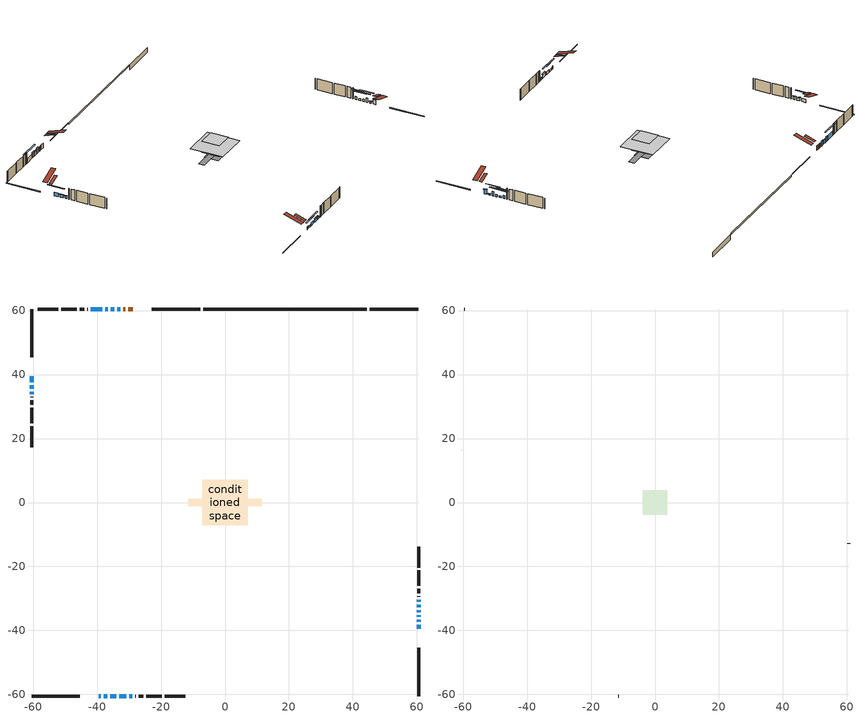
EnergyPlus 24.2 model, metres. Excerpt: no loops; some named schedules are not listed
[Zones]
conditioned space
 floor adiabatic (Floor3 construction): -3.77,-3.77 -3.77,3.77 3.77,3.77 3.77,-3.77 z0.61
 floor adiabatic (AdiabaticFloorConstruction): -7.15,-7.15 -7.15,7.15 7.15,7.15 7.15,-7.15 z3.05
 floor foundation (Slab1 construction): -3.06,-3.06 -3.06,3.06 3.06,3.06 3.06,-3.06 z-1.9
 floor foundation (Slab2 construction): -11.57,-1.23 -11.57,1.23 11.57,1.23 11.57,-1.23 z0
 wall outside (RimJoist1 construction): -7.78,60.5 -22.83,60.5 / -60.5,-60.5 -45.44,-60.5 / -60.5,60.5 -60.5,45.44 / 60.5,-60.5 60.5,-45.44 z0.61:0.91
 wall outside (AdiabaticWallConstruction 1): -28.79,60.5 -30.19,60.5 / -31.11,60.5 -31.82,60.5 z0.61:2.64
 wall outside (AdiabaticWallConstruction): -39.49,-60.5 -38.87,-60.5 / -35.9,-60.5 -34.07,-60.5 / -60.5,36.73 -60.5,35.51 z0.61:1.83; -37.94,-60.5 -36.82,-60.5 z0.61:1.47; -60.5,39.49 -60.5,37.66 / -33.14,-60.5 -30.85,-60.5 z0.61:2.13; 60.5,-39.49 60.5,-38.26 / -32.75,60.5 -33.64,60.5 / -36.72,60.5 -37.48,60.5 / -38.41,60.5 -41.97,60.5 z0.61:2.59; 60.5,-37.34 60.5,-36.72 z0.61:1.09; -34.57,60.5 -35.79,60.5 z0.61:2.26; -29.92,-60.5 -29.01,-60.5 z0.61:1.22; -60.5,34.58 -60.5,33.92 z0.61:1.85; 60.5,-35.8 60.5,-35.19 z0.61:2.54; 60.5,-34.26 60.5,-33.65 z0.61:1.58; 60.5,-32.72 60.5,-31.96 z0.61:1.37; 60.5,-31.03 60.5,-30.42 z0.61:2.01
 wall outside (Wall1 construction): -42.9,60.5 -43.05,60.5 / -28.08,-60.5 -27.92,-60.5 / -60.5,32.99 -60.5,32.83 / 60.5,-29.49 60.5,-29.33 z0.61:5.49
 wall outside (Wall2 construction): -43.98,60.5 -45.4,60.5 / -26.99,-60.5 -25.58,-60.5 / -60.5,31.9 -60.5,30.49 / 60.5,-28.41 60.5,-26.99 z0.61:5.49
 wall outside (Wall3 construction): -46.33,60.5 -51.14,60.5 / -24.65,-60.5 -19.84,-60.5 / -60.5,29.56 -60.5,24.75 / 60.5,-26.06 60.5,-21.25 z0.61:5.49
 wall outside (Wall4 construction): -52.06,60.5 -58.6,60.5 / -18.91,-60.5 -12.37,-60.5 / -60.5,23.82 -60.5,17.28 / 60.5,-20.32 60.5,-13.79 z0.61:5.49
 wall foundation (FoundationWall1 construction): 60.5,60.5 45.26,60.5 z-1.9:0.23
 wall foundation (FoundationWall2 construction): 44.33,60.5 -6.85,60.5 z0:0.61
 window (WindowConstruction 17): -39.48,-60.5 -38.87,-60.5 z0.61:1.83
 window (WindowConstruction 5): -37.94,-60.5 -36.82,-60.5 z0.61:1.47
 window (WindowConstruction 6): -35.9,-60.5 -34.07,-60.5 z0.61:1.83
 window (WindowConstruction 7): -60.5,39.48 -60.5,37.66 z0.61:2.13
 window (WindowConstruction 8): 60.5,-39.48 60.5,-38.27 z0.61:2.59
 window (WindowConstruction 9): 60.5,-37.34 60.5,-36.73 z0.61:1.09
 window (WindowConstruction 10): -32.75,60.5 -33.64,60.5 z0.61:2.59
 window (WindowConstruction 11): -34.57,60.5 -35.79,60.5 z0.61:2.26
 window (WindowConstruction 12): -36.72,60.5 -37.48,60.5 z0.61:2.59
 window (WindowConstruction 13): -33.14,-60.5 -30.85,-60.5 z0.61:2.13
 window (WindowConstruction 14): -29.92,-60.5 -29.01,-60.5 z0.61:1.22
 window (WindowConstruction 15): -60.5,36.73 -60.5,35.51 z0.61:1.83
 window (WindowConstruction 16): -60.5,34.58 -60.5,33.92 z0.61:1.85
 window (WindowConstruction): 60.5,-35.8 60.5,-35.19 z0.61:2.54
 window (WindowConstruction 1): 60.5,-34.26 60.5,-33.65 z0.61:1.58
 window (WindowConstruction 2): 60.5,-32.72 60.5,-31.96 z0.61:1.37
 window (WindowConstruction 3): 60.5,-31.03 60.5,-30.42 z0.61:2.01
 window (WindowConstruction 4): -38.41,60.5 -41.97,60.5 z0.61:2.59
 door (Door): -28.79,60.5 -30.19,60.5 z0.61:2.64
 door (Door 1): -31.11,60.5 -31.82,60.5 z0.61:2.64
 ceiling adiabatic (AdiabaticFloorConstruction): 7.15,-7.15 7.15,7.15 -7.15,7.15 -7.15,-7.15 z3.05
 roof outside (Roof3 construction): -27.86,60.5,5.49 -27.86,56.03,6.97 -26.69,56.03,6.97 -26.69,60.5,5.49; -40.41,-60.5,5.49 -40.41,-56.03,6.97 -41.59,-56.03,6.97 -41.59,-60.5,5.49; -60.5,40.41,5.49 -56.03,40.41,6.97 -56.03,41.59,6.97 -60.5,41.59,5.49; 60.5,-40.41,5.49 56.03,-40.41,6.97 56.03,-41.59,6.97 60.5,-41.59,5.49
attic - vented
 floor to conditioned space (Floor1 construction Reversed): -3.89,-3.89 -3.89,3.89 3.89,3.89 3.89,-3.89 z5.49
 wall outside (Wall5 construction): -59.53,60.5 -59.57,60.5 / -11.45,-60.5 -11.41,-60.5 / -60.5,16.35 -60.5,16.32 / 60.5,-12.86 60.5,-12.82 z0.61:5.49
 roof outside (Roof1 construction): -25.76,60.5,5.49 -25.76,52.93,8.01 -23.76,52.93,8.01 -23.76,60.5,5.49; -42.52,-60.5,5.49 -42.52,-52.93,8.01 -44.51,-52.93,8.01 -44.51,-60.5,5.49; -60.5,42.52,5.49 -52.93,42.52,8.01 -52.93,44.51,8.01 -60.5,44.51,5.49; 60.5,-42.52,5.49 52.93,-42.52,8.01 52.93,-44.51,8.01 60.5,-44.51,5.49
shading: -34.04,-60.5 -40.73,-60.5 -40.73,-60.91 -34.04,-60.91 z4.26; -31.28,-60.5 -38.68,-60.5 -38.68,-60.91 -31.28,-60.91 z4.62; -60.5,34.87 -60.5,42.27 -60.91,42.27 -60.91,34.87 z4.92; 60.5,-38.06 60.5,-39.69 60.91,-39.69 60.91,-38.06 z2.79; 60.5,-36.53 60.5,-37.54 60.91,-37.54 60.91,-36.53 z1.29; -33.84,60.5 -32.55,60.5 -32.55,60.91 -33.84,60.91 z2.79; -35.99,60.5 -34.37,60.5 -34.37,60.91 -35.99,60.91 z2.46; -37.68,60.5 -36.52,60.5 -36.52,60.91 -37.68,60.91 z2.79; -30.65,-60.5 -33.34,-60.5 -33.34,-60.91 -30.65,-60.91 z2.34; -28.81,-60.5 -30.12,-60.5 -30.12,-60.91 -28.81,-60.91 z1.42; -60.5,35.31 -60.5,36.93 -60.91,36.93 -60.91,35.31 z2.03; -60.5,33.72 -60.5,34.78 -60.91,34.78 -60.91,33.72 z2.05; 60.5,-32.4 60.5,-38.59 60.91,-38.59 60.91,-32.4 z5.33; 60.5,-30.86 60.5,-37.05 60.91,-37.05 60.91,-30.86 z4.37; 60.5,-29.17 60.5,-35.51 60.91,-35.51 60.91,-29.17 z4.16; 60.5,-27.63 60.5,-33.82 60.91,-33.82 60.91,-27.63 z4.79; -44.76,60.5 -35.62,60.5 -35.62,60.91 -44.76,60.91 z5.38
[Building]
Building 1: Terrain=Suburbs
[Site:Location]
London AP_ON: Latitude {deg}=43.03; Longitude {deg}=-81.15; Time Zone {hr}=-5; Elevation {m}=278; Keep Site Location Information=Yes
[Site:GroundTemperature:Shallow]
3.98693, 1.93205, 1.76749, 2.74264, 6.6573, 10.5537, 13.9317, 16.0716, 16.2534, 14.513, 11.2211, 7.44421
[Site:WaterMainsTemperature]
Calculation Method=Schedule; Temperature Schedule=mains temperature schedule
[Material] Roughness=Rough; Thermal Absorptance=0.9
Name | Thickness {m} | Conductivity {W/m-K} | Density {kg/m3} | Specific Heat {J/kg-K} | Solar Absorptance | Visible Absorptance
asphalt or fiberglass shingles | 0.00635 | 0.162714 | 1121.4 | 1465.45 | 0.4 | 0.4
ceiling loosefill ins | 0.0846667 | 0.0480833 | 16.02 | 1046.75 | 0.7 | 0.7
ceiling stud and cavity | 0.1397 | 0.871806 | 65.682 | 1177.47 | 0.7 | 0.7
concrete 4.0 in. | 0.1016 | 1.803125 | 2242.8 | 837.4 | 0.7 | 0.7
concrete 8.0 in. | 0.2032 | 1.803125 | 2242.8 | 837.4 | 0.7 | 0.7
door material | 0.04445 | 0.188738 | 512.64 | 1214.23 | 0.7 | 0.7
door material 1 | 0.04445 | 0.053851 | 512.64 | 1214.23 | 0.7 | 0.7
exterior vertical ins | 0.000518347 | 0.029427 | 32.04 | 1214.23 | 0.7 | 0.7
floor covering | 0.0127 | 9.015625 | 54.468 | 1339.84 | 0.6 | 0.6
floor covering 1 | 0.0127 | 0.0433444 | 54.468 | 1339.84 | 0.6 | 0.6
floor rigid ins; wall rigid ins | 0.512978 | 0.029427 | 32.04 | 1214.23 | 0.7 | 0.7
floor stud and cavity | 0.0889 | 0.662566 | 50.32683 | 1063.81 | 0.7 | 0.7
floor stud and cavity 1 | 0.1397 | 1.75129 | 37.0049 | 1207.88 | 0.7 | 0.7
furniture material conditioned space 1 | 0.1524 | 0.115458 | 640.8 | 1214.23 | 0.6 | 0.6
gypsum board | 0.0127 | 0.160291 | 801 | 837.4 | 0.6 | 0.6
gypsum board 1 | 0.0127 | 0.160291 | 801 | 837.4 | 0.7 | 0.7
osb sheathing 0.5 in. | 0.0127 | 0.115458 | 512.64 | 1214.23 | 0.7 | 0.7
osb sheathing 0.75 in. | 0.01905 | 0.115458 | 512.64 | 1214.23 | 0.7 | 0.7
rim joist stud and cavity | 0.0508 | 0.107068 | 50.32683 | 1063.81 | 0.6 | 0.6
roof rigid ins | 0.051816 | 0.029427 | 32.04 | 1214.23 | 0.7 | 0.7
roof stud and cavity | 0.2032 | 1.42851 | 78.34581 | 1123.46 | 0.7 | 0.7
slab rigid ins | 0.0252857 | 0.029427 | 32.04 | 1214.23 | 0.7 | 0.7
wall stud and cavity | 0.1397 | 0.428875 | 139.0536 | 1170.24 | 0.7 | 0.7
wall stud and cavity 1 | 0.1397 | 0.440789 | 139.0536 | 1170.24 | 0.7 | 0.7
wall stud and cavity 2 | 0.1397 | 0.44826 | 139.0536 | 1170.24 | 0.7 | 0.7
wall stud and cavity 3 | 0.1397 | 0.450807 | 139.0536 | 1170.24 | 0.7 | 0.7
wall stud and cavity 4 | 0.0889 | 6.9971 | 50.32683 | 1063.81 | 0.6 | 0.6
wall stud and cavity 5 | 0.0889 | 0.380278 | 52.3479 | 1209.89 | 0.7 | 0.7
wall stud and cavity 6 | 0.0889 | 0.391764 | 83.0341 | 1211.67 | 0.7 | 0.7
wood siding | 0.0254 | 0.102417 | 544.68 | 1172.36 | 0.25 | 0.25
wood siding 1 | 0.00254 | 0.102417 | 544.68 | 1172.36 | 0.25 | 0.25
wood siding 2; wood siding 3; wood siding 4 | 0.0254 | 0.102417 | 544.68 | 1172.36 | 0.7 | 0.7
[WindowMaterial:SimpleGlazingSystem]
Name | U-Factor {W/m2-K} | Solar Heat Gain Coefficient
WindowMaterial | 2.770864 | 0.64
WindowMaterial 1 | 2.97584 | 0.61
WindowMaterial 10 | 2.95937 | 0.63
WindowMaterial 11 | 2.93382 | 0.66
WindowMaterial 12 | 2.941204 | 0.65
WindowMaterial 13 | 2.97868 | 0.61
WindowMaterial 14 | 2.95994 | 0.63
WindowMaterial 15 | 3.026374 | 0.54
WindowMaterial 2 | 2.97187 | 0.61
WindowMaterial 3 | 2.76632 | 0.63
WindowMaterial 4 | 2.9219 | 0.67
WindowMaterial 5 | 2.98833 | 0.6
WindowMaterial 6 | 2.96789 | 0.62
WindowMaterial 7 | 2.76746 | 0.63
WindowMaterial 8 | 2.95597 | 0.64
WindowMaterial 9 | 3.01729 | 0.56
[Construction]
AdiabaticFloorConstruction: floor stud and cavity 1, floor rigid ins, osb sheathing 0.75 in., floor covering 1
AdiabaticWallConstruction: wood siding 3, wall rigid ins, wall stud and cavity 5, gypsum board
AdiabaticWallConstruction 1: wood siding 4, wall rigid ins, wall stud and cavity 5, gypsum board
Door: door material
Door 1: door material 1
Floor1 construction Reversed: gypsum board, ceiling stud and cavity, ceiling loosefill ins
Floor3 construction: floor stud and cavity, floor covering
FoundationWall1 construction: concrete 8.0 in.
FoundationWall2 construction: concrete 8.0 in., gypsum board 1
furniture construction conditioned space 1: furniture material conditioned space 1
PartitionWallConstruction: gypsum board, wall stud and cavity 6, gypsum board
RimJoist1 construction: wood siding 2, rim joist stud and cavity
Roof1 construction: asphalt or fiberglass shingles
Roof3 construction: asphalt or fiberglass shingles, roof rigid ins, osb sheathing 0.75 in., roof stud and cavity, gypsum board
Slab1 construction: concrete 4.0 in.
Slab2 construction: slab rigid ins, concrete 4.0 in.
Wall1 construction: wood siding, osb sheathing 0.5 in., wall stud and cavity, gypsum board
Wall2 construction: wood siding, osb sheathing 0.5 in., wall stud and cavity 1, gypsum board
Wall3 construction: wood siding, osb sheathing 0.5 in., wall stud and cavity 2, gypsum board
Wall4 construction: wood siding, osb sheathing 0.5 in., wall stud and cavity 3, gypsum board
Wall5 construction: wood siding 1, wall stud and cavity 4
WindowConstruction: WindowMaterial
WindowConstruction 1: WindowMaterial 1
WindowConstruction 10; WindowConstruction 4: WindowMaterial 4
WindowConstruction 11: WindowMaterial 10
WindowConstruction 12: WindowMaterial 11
WindowConstruction 13: WindowMaterial 12
WindowConstruction 14: WindowMaterial 13
WindowConstruction 15; WindowConstruction 6: WindowMaterial 6
WindowConstruction 16: WindowMaterial 14
WindowConstruction 17: WindowMaterial 15
WindowConstruction 2: WindowMaterial 2
WindowConstruction 3: WindowMaterial 3
WindowConstruction 5: WindowMaterial 5
WindowConstruction 7: WindowMaterial 7
WindowConstruction 8: WindowMaterial 8
WindowConstruction 9: WindowMaterial 9
[Zone] Multiplier=1; Part of Total Floor Area=Yes
Name | Volume {m3}
attic - vented | 24.7771
conditioned space | 655.3
[Space]
Name | Zone | Volume {m3}
attic - vented 1 | attic - vented | 24.7771
conditioned space 1 | conditioned space | 655.3
[ZoneInfiltration:EffectiveLeakageArea]
infil attic - vented 1: Zone or Space=attic - vented 1; Schedule=Always On Discrete; Effective Air Leakage Area {cm2}=2638.25; Stack Coefficient=0.000514672; Wind Coefficient=1.5328e-05
[ZoneMixing]
whole house fan mix: Zone or Space=attic - vented; Schedule=Always On Continuous; Design Flow Rate Calculation Method=Flow/Zone; Design Flow Rate {m3/s}=0; Source Zone or Space=conditioned space
[SurfaceProperty:ExposedFoundationPerimeter] Exposed Perimeter Calculation Method=TotalExposedPerimeter
Name | Total Exposed Perimeter {m}
Slab1 | 15.24
Slab2 | 51.178
[InternalMass] Zone or ZoneList=conditioned space; Space or SpaceList=conditioned space 1
Name | Construction | Surface Area {m2}
furniture mass conditioned space 1 | furniture construction conditioned space 1 | 142.22
partition wall mass | PartitionWallConstruction | 298.7
[Lights]
interior lighting: Zone or ZoneList or Space or SpaceList=conditioned space 1; Schedule=interior lighting schedule; Design Level Calculation Method=LightingLevel; Lighting Level {W}=343.2; Return Air Fraction=0; Fraction Radiant=0.6; Fraction Visible=0.2; Fraction Replaceable=1
[People]
occupants: Zone or ZoneList or Space or SpaceList=conditioned space 1; Number of People Schedule=occupants schedule; Number of People Calculation Method=People; Number of People=3; Fraction Radiant=0.314171; Sensible Heat Fraction=0.56303; Activity Level Schedule=occupants activity schedule; Carbon Dioxide Generation Rate {m3/s-W}=0; Enable ASHRAE 55 Comfort Warnings=No; Mean Radiant Temperature Calculation Type=EnclosureAveraged
[ElectricEquipment] Zone or ZoneList or Space or SpaceList=conditioned space 1; Design Level Calculation Method=EquipmentLevel
Name | Schedule | Design Level {W} | Fraction Latent | Fraction Radiant | Fraction Lost
clothes dryer | clothes dryer schedule | 140.772 | 0.015 | 0.081 | 0.85
clothes washer | clothes washer schedule | 32.1985 | 0.03 | 0.162 | 0.7
cooking range | cooking range schedule | 215.147 | 0.08 | 0.432 | 0.2
dishwasher | dishwasher schedule | 66.8632 | 0.3 | 0.18 | 0.4
fridge | fridge schedule | 72.9452 | 0 | 0.6 | 0
mech vent house fan | mech vent house fan schedule | 0 | 0 | 0 | 1
mech vent house fan cfis | mech vent house fan cfis schedule | 0 | 0 | 0 | 0
misc plug loads | misc plug loads schedule | 494.7 | 0.045 | 0.513 | 0.1
whole house fan | Always On Discrete | 0 | 0 | 0 | 1
[OtherEquipment] Zone or ZoneList or Space or SpaceList=conditioned space 1; Design Level Calculation Method=EquipmentLevel
Name | Fuel Type | Schedule | Design Level {W} | Fraction Latent | Fraction Radiant | Fraction Lost
clothes dryer 1 | Electricity | clothes dryer schedule | 0 | 0.015 | 0.081 | 0.85
cooking range 1 | Electricity | cooking range schedule | 0 | 0.08 | 0.432 | 0.2
general water use latent | None | general water use schedule | 62.594 | 1 | 0 | 0
general water use sensible | None | general water use schedule | -61.6891 | 0 | 0.6 | 0
mech vent house fan latent load | None | Always On Discrete | 0 | 1 | 0 | 0
mech vent house fan sensible load | None | Always On Discrete | 0 | 0 | 0 | 0
water heater energy adjustment1 | NaturalGas | Always On Discrete | 0.01 | 0 | 0 | 1
[ZoneInfiltration:DesignFlowRate] Zone or ZoneList or Space or SpaceList=conditioned space 1; Schedule=Always On Discrete; Design Flow Rate Calculation Method=Flow/Zone; Design Flow Rate {m3/s}=0
infil flow; natural vent flow; whole house fan flow
[Foundation:Kiva] Initial Indoor Air Temperature {C}=18; Wall Depth Below Slab {m}=0.2032
Name | Wall Height Above Grade {m} | Custom Block Material Name 1 | Custom Block Depth 1 {m} | Custom Block X Position 1 {m} | Custom Block Z Position 1 {m}
Foundation Kiva 1 | 0.230002
Foundation Kiva 2 | 0.609996 | exterior vertical ins | 0.609996 | 0.2159 | 0
[Foundation:Kiva:Settings]
Soil Conductivity {W/m-K}=0.849921; Soil Density {kg/m3}=1842.3; Soil Specific Heat {J/kg-K}=418.7; Ground Solar Absorptivity=0.9; Ground Thermal Absorptivity=0.9; Ground Surface Roughness {m}=0.03; Far-Field Width {m}=40; Deep-Ground Boundary Condition=ZeroFlux; Deep-Ground Depth {m}=40; Minimum Cell Dimension {m}=0.2; Maximum Cell Growth Coefficient=3; Simulation Timestep=Timestep
[Exterior:Lights]
exterior lighting: Schedule=exterior lighting schedule; Design Level {W}=75.6
[Schedule:Constant]
Name | Hourly Value
Always On Continuous; mech vent house fan schedule; mech vent house fan cfis schedule; Always On Discrete | 1
occupants activity schedule | 117.228
fridge schedule | 0
[Schedule:Week:Daily]
interior lighting schedule Week Rule - Jan1-Jan27: interior lighting schedule day, interior lighting schedule day, interior lighting schedule day, interior lighting schedule day, interior lighting schedule day, interior lighting schedule day, interior lighting schedule day, interior lighting schedule default day, interior lighting schedule default day, interior lighting schedule default day, interior lighting schedule default day, interior lighting schedule default day
interior lighting schedule Week Rule - Jan28-Feb3: interior lighting schedule day, interior lighting schedule day, interior lighting schedule day, interior lighting schedule day, interior lighting schedule day 1, interior lighting schedule day 1, interior lighting schedule day 1, interior lighting schedule default day, interior lighting schedule default day, interior lighting schedule default day, interior lighting schedule default day, interior lighting schedule default day
interior lighting schedule Week Rule - Feb4-Feb24: interior lighting schedule day 1, interior lighting schedule day 1, interior lighting schedule day 1, interior lighting schedule day 1, interior lighting schedule day 1, interior lighting schedule day 1, interior lighting schedule day 1, interior lighting schedule default day, interior lighting schedule default day, interior lighting schedule default day, interior lighting schedule default day, interior lighting schedule default day
interior lighting schedule Week Rule - Feb25-Mar3: interior lighting schedule day 1, interior lighting schedule day 1, interior lighting schedule day 1, interior lighting schedule day 1, interior lighting schedule day 2, interior lighting schedule day 2, interior lighting schedule day 2, interior lighting schedule default day, interior lighting schedule default day, interior lighting schedule default day, interior lighting schedule default day, interior lighting schedule default day
interior lighting schedule Week Rule - Mar4-Mar31: interior lighting schedule day 2, interior lighting schedule day 2, interior lighting schedule day 2, interior lighting schedule day 2, interior lighting schedule day 2, interior lighting schedule day 2, interior lighting schedule day 2, interior lighting schedule default day, interior lighting schedule default day, interior lighting schedule default day, interior lighting schedule default day, interior lighting schedule default day
interior lighting schedule Week Rule - Apr1-Apr28: interior lighting schedule day 3, interior lighting schedule day 3, interior lighting schedule day 3, interior lighting schedule day 3, interior lighting schedule day 3, interior lighting schedule day 3, interior lighting schedule day 3, interior lighting schedule default day, interior lighting schedule default day, interior lighting schedule default day, interior lighting schedule default day, interior lighting schedule default day
interior lighting schedule Week Rule - Apr29-May5: interior lighting schedule day 3, interior lighting schedule day 3, interior lighting schedule day 4, interior lighting schedule day 4, interior lighting schedule day 4, interior lighting schedule day 4, interior lighting schedule day 4, interior lighting schedule default day, interior lighting schedule default day, interior lighting schedule default day, interior lighting schedule default day, interior lighting schedule default day
interior lighting schedule Week Rule - May6-May26: interior lighting schedule day 4, interior lighting schedule day 4, interior lighting schedule day 4, interior lighting schedule day 4, interior lighting schedule day 4, interior lighting schedule day 4, interior lighting schedule day 4, interior lighting schedule default day, interior lighting schedule default day, interior lighting schedule default day, interior lighting schedule default day, interior lighting schedule default day
interior lighting schedule Week Rule - May27-Jun2: interior lighting schedule day 4, interior lighting schedule day 4, interior lighting schedule day 4, interior lighting schedule day 4, interior lighting schedule day 4, interior lighting schedule day 5, interior lighting schedule day 5, interior lighting schedule default day, interior lighting schedule default day, interior lighting schedule default day, interior lighting schedule default day, interior lighting schedule default day
interior lighting schedule Week Rule - Jun3-Jun30: interior lighting schedule day 5, interior lighting schedule day 5, interior lighting schedule day 5, interior lighting schedule day 5, interior lighting schedule day 5, interior lighting schedule day 5, interior lighting schedule day 5, interior lighting schedule default day, interior lighting schedule default day, interior lighting schedule default day, interior lighting schedule default day, interior lighting schedule default day
interior lighting schedule Week Rule - Jul1-Jul28: interior lighting schedule day 6, interior lighting schedule day 6, interior lighting schedule day 6, interior lighting schedule day 6, interior lighting schedule day 6, interior lighting schedule day 6, interior lighting schedule day 6, interior lighting schedule default day, interior lighting schedule default day, interior lighting schedule default day, interior lighting schedule default day, interior lighting schedule default day
interior lighting schedule Week Rule - Jul29-Aug4: interior lighting schedule day 6, interior lighting schedule day 6, interior lighting schedule day 6, interior lighting schedule day 7, interior lighting schedule day 7, interior lighting schedule day 7, interior lighting schedule day 7, interior lighting schedule default day, interior lighting schedule default day, interior lighting schedule default day, interior lighting schedule default day, interior lighting schedule default day
interior lighting schedule Week Rule - Aug5-Aug25: interior lighting schedule day 7, interior lighting schedule day 7, interior lighting schedule day 7, interior lighting schedule day 7, interior lighting schedule day 7, interior lighting schedule day 7, interior lighting schedule day 7, interior lighting schedule default day, interior lighting schedule default day, interior lighting schedule default day, interior lighting schedule default day, interior lighting schedule default day
interior lighting schedule Week Rule - Aug26-Sep1: interior lighting schedule day 7, interior lighting schedule day 7, interior lighting schedule day 7, interior lighting schedule day 7, interior lighting schedule day 7, interior lighting schedule day 7, interior lighting schedule day 8, interior lighting schedule default day, interior lighting schedule default day, interior lighting schedule default day, interior lighting schedule default day, interior lighting schedule default day
interior lighting schedule Week Rule - Sep2-Sep29: interior lighting schedule day 8, interior lighting schedule day 8, interior lighting schedule day 8, interior lighting schedule day 8, interior lighting schedule day 8, interior lighting schedule day 8, interior lighting schedule day 8, interior lighting schedule default day, interior lighting schedule default day, interior lighting schedule default day, interior lighting schedule default day, interior lighting schedule default day
interior lighting schedule Week Rule - Sep30-Oct6: interior lighting schedule day 8, interior lighting schedule day 9, interior lighting schedule day 9, interior lighting schedule day 9, interior lighting schedule day 9, interior lighting schedule day 9, interior lighting schedule day 9, interior lighting schedule default day, interior lighting schedule default day, interior lighting schedule default day, interior lighting schedule default day, interior lighting schedule default day
interior lighting schedule Week Rule - Oct7-Oct27: interior lighting schedule day 9, interior lighting schedule day 9, interior lighting schedule day 9, interior lighting schedule day 9, interior lighting schedule day 9, interior lighting schedule day 9, interior lighting schedule day 9, interior lighting schedule default day, interior lighting schedule default day, interior lighting schedule default day, interior lighting schedule default day, interior lighting schedule default day
interior lighting schedule Week Rule - Oct28-Nov3: interior lighting schedule day 9, interior lighting schedule day 9, interior lighting schedule day 9, interior lighting schedule day 9, interior lighting schedule day 10, interior lighting schedule day 10, interior lighting schedule day 10, interior lighting schedule default day, interior lighting schedule default day, interior lighting schedule default day, interior lighting schedule default day, interior lighting schedule default day
interior lighting schedule Week Rule - Nov4-Nov24: interior lighting schedule day 10, interior lighting schedule day 10, interior lighting schedule day 10, interior lighting schedule day 10, interior lighting schedule day 10, interior lighting schedule day 10, interior lighting schedule day 10, interior lighting schedule default day, interior lighting schedule default day, interior lighting schedule default day, interior lighting schedule default day, interior lighting schedule default day
interior lighting schedule Week Rule - Nov25-Dec1: interior lighting schedule day 10, interior lighting schedule day 10, interior lighting schedule day 10, interior lighting schedule day 10, interior lighting schedule day 10, interior lighting schedule day 10, interior lighting schedule day 11, interior lighting schedule default day, interior lighting schedule default day, interior lighting schedule default day, interior lighting schedule default day, interior lighting schedule default day
interior lighting schedule Week Rule - Dec2-Dec31: interior lighting schedule day 11, interior lighting schedule day 11, interior lighting schedule day 11, interior lighting schedule day 11, interior lighting schedule day 11, interior lighting schedule day 11, interior lighting schedule day 11, interior lighting schedule default day, interior lighting schedule default day, interior lighting schedule default day, interior lighting schedule default day, interior lighting schedule default day
occupants schedule Week Rule - Jan1-Dec31: occupants schedule day, occupants schedule day, occupants schedule day, occupants schedule day, occupants schedule day, occupants schedule day, occupants schedule day, occupants schedule default day, occupants schedule default day, occupants schedule default day, occupants schedule default day, occupants schedule default day
clothes dryer schedule Week Rule - Jan1-Dec31: clothes dryer schedule day, clothes dryer schedule day, clothes dryer schedule day, clothes dryer schedule day, clothes dryer schedule day, clothes dryer schedule day, clothes dryer schedule day, clothes dryer schedule default day, clothes dryer schedule default day, clothes dryer schedule default day, clothes dryer schedule default day, clothes dryer schedule default day
clothes washer schedule Week Rule - Jan1-Dec31: clothes washer schedule day, clothes washer schedule day, clothes washer schedule day, clothes washer schedule day, clothes washer schedule day, clothes washer schedule day, clothes washer schedule day, clothes washer schedule default day, clothes washer schedule default day, clothes washer schedule default day, clothes washer schedule default day, clothes washer schedule default day
cooking range schedule Week Rule - Jan1-Dec31: cooking range schedule day, cooking range schedule day, cooking range schedule day, cooking range schedule day, cooking range schedule day, cooking range schedule day, cooking range schedule day, cooking range schedule default day, cooking range schedule default day, cooking range schedule default day, cooking range schedule default day, cooking range schedule default day
dishwasher schedule Week Rule - Jan1-Dec31: dishwasher schedule day, dishwasher schedule day, dishwasher schedule day, dishwasher schedule day, dishwasher schedule day, dishwasher schedule day, dishwasher schedule day, dishwasher schedule default day, dishwasher schedule default day, dishwasher schedule default day, dishwasher schedule default day, dishwasher schedule default day
misc plug loads schedule Week Rule - Jan1-Dec31: misc plug loads schedule day, misc plug loads schedule day, misc plug loads schedule day, misc plug loads schedule day, misc plug loads schedule day, misc plug loads schedule day, misc plug loads schedule day, misc plug loads schedule default day, misc plug loads schedule default day, misc plug loads schedule default day, misc plug loads schedule default day, misc plug loads schedule default day
general water use schedule Week Rule - Jan1-Dec31: general water use schedule day, general water use schedule day, general water use schedule day, general water use schedule day, general water use schedule day, general water use schedule day, general water use schedule day, general water use schedule default day, general water use schedule default day, general water use schedule default day, general water use schedule default day, general water use schedule default day
exterior lighting schedule Week Rule - Jan1-Jan27: exterior lighting schedule day, exterior lighting schedule day, exterior lighting schedule day, exterior lighting schedule day, exterior lighting schedule day, exterior lighting schedule day, exterior lighting schedule day, exterior lighting schedule default day, exterior lighting schedule default day, exterior lighting schedule default day, exterior lighting schedule default day, exterior lighting schedule default day
exterior lighting schedule Week Rule - Jan28-Feb3: exterior lighting schedule day, exterior lighting schedule day, exterior lighting schedule day, exterior lighting schedule day, exterior lighting schedule day 1, exterior lighting schedule day 1, exterior lighting schedule day 1, exterior lighting schedule default day, exterior lighting schedule default day, exterior lighting schedule default day, exterior lighting schedule default day, exterior lighting schedule default day
exterior lighting schedule Week Rule - Feb4-Feb24: exterior lighting schedule day 1, exterior lighting schedule day 1, exterior lighting schedule day 1, exterior lighting schedule day 1, exterior lighting schedule day 1, exterior lighting schedule day 1, exterior lighting schedule day 1, exterior lighting schedule default day, exterior lighting schedule default day, exterior lighting schedule default day, exterior lighting schedule default day, exterior lighting schedule default day
exterior lighting schedule Week Rule - Feb25-Mar3: exterior lighting schedule day 1, exterior lighting schedule day 1, exterior lighting schedule day 1, exterior lighting schedule day 1, exterior lighting schedule day 2, exterior lighting schedule day 2, exterior lighting schedule day 2, exterior lighting schedule default day, exterior lighting schedule default day, exterior lighting schedule default day, exterior lighting schedule default day, exterior lighting schedule default day
exterior lighting schedule Week Rule - Mar4-Mar31: exterior lighting schedule day 2, exterior lighting schedule day 2, exterior lighting schedule day 2, exterior lighting schedule day 2, exterior lighting schedule day 2, exterior lighting schedule day 2, exterior lighting schedule day 2, exterior lighting schedule default day, exterior lighting schedule default day, exterior lighting schedule default day, exterior lighting schedule default day, exterior lighting schedule default day
exterior lighting schedule Week Rule - Apr1-Apr28: exterior lighting schedule day 3, exterior lighting schedule day 3, exterior lighting schedule day 3, exterior lighting schedule day 3, exterior lighting schedule day 3, exterior lighting schedule day 3, exterior lighting schedule day 3, exterior lighting schedule default day, exterior lighting schedule default day, exterior lighting schedule default day, exterior lighting schedule default day, exterior lighting schedule default day
exterior lighting schedule Week Rule - Apr29-May5: exterior lighting schedule day 3, exterior lighting schedule day 3, exterior lighting schedule day 4, exterior lighting schedule day 4, exterior lighting schedule day 4, exterior lighting schedule day 4, exterior lighting schedule day 4, exterior lighting schedule default day, exterior lighting schedule default day, exterior lighting schedule default day, exterior lighting schedule default day, exterior lighting schedule default day
exterior lighting schedule Week Rule - May6-May26: exterior lighting schedule day 4, exterior lighting schedule day 4, exterior lighting schedule day 4, exterior lighting schedule day 4, exterior lighting schedule day 4, exterior lighting schedule day 4, exterior lighting schedule day 4, exterior lighting schedule default day, exterior lighting schedule default day, exterior lighting schedule default day, exterior lighting schedule default day, exterior lighting schedule default day
exterior lighting schedule Week Rule - May27-Jun2: exterior lighting schedule day 4, exterior lighting schedule day 4, exterior lighting schedule day 4, exterior lighting schedule day 4, exterior lighting schedule day 4, exterior lighting schedule day 5, exterior lighting schedule day 5, exterior lighting schedule default day, exterior lighting schedule default day, exterior lighting schedule default day, exterior lighting schedule default day, exterior lighting schedule default day
[Schedule:Year]
interior lighting schedule: interior lighting schedule Week Rule - Jan1-Jan27, 1, 1, 1, 27, interior lighting schedule Week Rule - Jan28-Feb3, 1, 28, 2, 3, interior lighting schedule Week Rule - Feb4-Feb24, 2, 4, 2, 24, interior lighting schedule Week Rule - Feb25-Mar3, 2, 25, 3, 3, interior lighting schedule Week Rule - Mar4-Mar31, 3, 4, 3, 31, interior lighting schedule Week Rule - Apr1-Apr28, 4, 1, 4, 28, interior lighting schedule Week Rule - Apr29-May5, 4, 29, 5, 5, interior lighting schedule Week Rule - May6-May26, 5, 6, 5, 26, interior lighting schedule Week Rule - May27-Jun2, 5, 27, 6, 2, interior lighting schedule Week Rule - Jun3-Jun30, 6, 3, 6, 30, interior lighting schedule Week Rule - Jul1-Jul28, 7, 1, 7, 28, interior lighting schedule Week Rule - Jul29-Aug4, 7, 29, 8, 4, interior lighting schedule Week Rule - Aug5-Aug25, 8, 5, 8, 25, interior lighting schedule Week Rule - Aug26-Sep1, 8, 26, 9, 1, interior lighting schedule Week Rule - Sep2-Sep29, 9, 2, 9, 29, interior lighting schedule Week Rule - Sep30-Oct6, 9, 30, 10, 6, interior lighting schedule Week Rule - Oct7-Oct27, 10, 7, 10, 27, interior lighting schedule Week Rule - Oct28-Nov3, 10, 28, 11, 3, interior lighting schedule Week Rule - Nov4-Nov24, 11, 4, 11, 24, interior lighting schedule Week Rule - Nov25-Dec1, 11, 25, 12, 1, interior lighting schedule Week Rule - Dec2-Dec31, 12, 2, 12, 31
occupants schedule: occupants schedule Week Rule - Jan1-Dec31, 1, 1, 12, 31
clothes dryer schedule: clothes dryer schedule Week Rule - Jan1-Dec31, 1, 1, 12, 31
clothes washer schedule: clothes washer schedule Week Rule - Jan1-Dec31, 1, 1, 12, 31
cooking range schedule: cooking range schedule Week Rule - Jan1-Dec31, 1, 1, 12, 31
dishwasher schedule: dishwasher schedule Week Rule - Jan1-Dec31, 1, 1, 12, 31
misc plug loads schedule: misc plug loads schedule Week Rule - Jan1-Dec31, 1, 1, 12, 31
general water use schedule: general water use schedule Week Rule - Jan1-Dec31, 1, 1, 12, 31
exterior lighting schedule: exterior lighting schedule Week Rule - Jan1-Jan27, 1, 1, 1, 27, exterior lighting schedule Week Rule - Jan28-Feb3, 1, 28, 2, 3, exterior lighting schedule Week Rule - Feb4-Feb24, 2, 4, 2, 24, exterior lighting schedule Week Rule - Feb25-Mar3, 2, 25, 3, 3, exterior lighting schedule Week Rule - Mar4-Mar31, 3, 4, 3, 31, exterior lighting schedule Week Rule - Apr1-Apr28, 4, 1, 4, 28, exterior lighting schedule Week Rule - Apr29-May5, 4, 29, 5, 5, exterior lighting schedule Week Rule - May6-May26, 5, 6, 5, 26, exterior lighting schedule Week Rule - May27-Jun2, 5, 27, 6, 2, exterior lighting schedule Week Rule - Jun3-Jun30, 6, 3, 6, 30, exterior lighting schedule Week Rule - Jul1-Jul28, 7, 1, 7, 28, exterior lighting schedule Week Rule - Jul29-Aug4, 7, 29, 8, 4, exterior lighting schedule Week Rule - Aug5-Aug25, 8, 5, 8, 25, exterior lighting schedule Week Rule - Aug26-Sep1, 8, 26, 9, 1, exterior lighting schedule Week Rule - Sep2-Sep29, 9, 2, 9, 29, exterior lighting schedule Week Rule - Sep30-Oct6, 9, 30, 10, 6, exterior lighting schedule Week Rule - Oct7-Oct27, 10, 7, 10, 27, exterior lighting schedule Week Rule - Oct28-Nov3, 10, 28, 11, 3, exterior lighting schedule Week Rule - Nov4-Nov24, 11, 4, 11, 24, exterior lighting schedule Week Rule - Nov25-Dec1, 11, 25, 12, 1, exterior lighting schedule Week Rule - Dec2-Dec31, 12, 2, 12, 31
[Schedule:Compact]
mains temperature schedule: Through: 01/01, For: AllDays, Until: 24:00, 7.96722, Through: 01/02, For: AllDays, Until: 24:00, 7.89722, Through: 01/03, For: AllDays, Until: 24:00, 7.82778, Through: 01/04, For: AllDays, Until: 24:00, 7.76, Through: 01/05, For: AllDays, Until: 24:00, 7.69333, Through: 01/06, For: AllDays, Until: 24:00, 7.62778, Through: 01/07, For: AllDays, Until: 24:00, 7.56389, Through: 01/08, For: AllDays, Until: 24:00, 7.50167, Through: 01/09, For: AllDays, Until: 24:00, 7.44056, Through: 01/10, For: AllDays, Until: 24:00, 7.38056, Through: 01/11, For: AllDays, Until: 24:00, 7.32222, Through: 01/12, For: AllDays, Until: 24:00, 7.26556, Through: 01/13, For: AllDays, Until: 24:00, 7.21, Through: 01/14, For: AllDays, Until: 24:00, 7.15556, Through: 01/15, For: AllDays, Until: 24:00, 7.10333, Through: 01/16, For: AllDays, Until: 24:00, 7.05222, Through: 01/17, For: AllDays, Until: 24:00, 7.00278, Through: 01/18, For: AllDays, Until: 24:00, 6.955, Through: 01/19, For: AllDays, Until: 24:00, 6.90833, Through: 01/20, For: AllDays, Until: 24:00, 6.86389, Through: 01/21, For: AllDays, Until: 24:00, 6.82056, Through: 01/22, For: AllDays, Until: 24:00, 6.77889, Through: 01/23, For: AllDays, Until: 24:00, 6.73889, Through: 01/24, For: AllDays, Until: 24:00, 6.7, Through: 01/25, For: AllDays, Until: 24:00, 6.66333, Through: 01/26, For: AllDays, Until: 24:00, 6.62833, Through: 01/27, For: AllDays, Until: 24:00, 6.59444, Through: 01/28, For: AllDays, Until: 24:00, 6.56278, Through: 01/29, For: AllDays, Until: 24:00, 6.53222, Through: 01/30, For: AllDays, Until: 24:00, 6.50389, Through: 01/31, For: AllDays, Until: 24:00, 6.47722, Through: 02/01, For: AllDays, Until: 24:00, 6.45167, Through: 02/02, For: AllDays, Until: 24:00, 6.42833, Through: 02/03, For: AllDays, Until: 24:00, 6.40667, Through: 02/04, For: AllDays, Until: 24:00, 6.38611, Through: 02/05, For: AllDays, Until: 24:00, 6.36778, Through: 02/06, For: AllDays, Until: 24:00, 6.35111, Through: 02/07, For: AllDays, Until: 24:00, 6.33611, Through: 02/08, For: AllDays, Until: 24:00, 6.32333, Through: 02/09, For: AllDays, Until: 24:00, 6.31167, Through: 02/10, For: AllDays, Until: 24:00, 6.30222, Through: 02/11, For: AllDays, Until: 24:00, 6.29389, Through: 02/12, For: AllDays, Until: 24:00, 6.28778, Through: 02/13, For: AllDays, Until: 24:00, 6.28333, Through: 02/14, For: AllDays, Until: 24:00, 6.28056, Through: 02/15, For: AllDays, Until: 24:00, 6.27944, Through: 02/16, For: AllDays, Until: 24:00, 6.28, Through: 02/17, For: AllDays, Until: 24:00, 6.28278, Through: 02/18, For: AllDays, Until: 24:00, 6.28722, Through: 02/19, For: AllDays, Until: 24:00, 6.29278, Through: 02/20, For: AllDays, Until: 24:00, 6.30056, Through: 02/21, For: AllDays, Until: 24:00, 6.31, Through: 02/22, For: AllDays, Until: 24:00, 6.32111, Through: 02/23, For: AllDays, Until: 24:00, 6.33444, Through: 02/24, For: AllDays, Until: 24:00, 6.34889, Through: 02/25, For: AllDays, Until: 24:00, 6.36556, Through: 02/26, For: AllDays, Until: 24:00, 6.38333, Through: 02/27, For: AllDays, Until: 24:00, 6.40333, Through: 02/28, For: AllDays, Until: 24:00, 6.425, Through: 03/01, For: AllDays, Until: 24:00, 6.44833, Through: 03/02, For: AllDays, Until: 24:00, 6.47278, Through: 03/03, For: AllDays, Until: 24:00, 6.49944, Through: 03/04, For: AllDays, Until: 24:00, 6.52778, Through: 03/05, For: AllDays, Until: 24:00, 6.55778, Through: 03/06, For: AllDays, Until: 24:00, 6.58944, Through: 03/07, For: AllDays, Until: 24:00, 6.62278, Through: 03/08, For: AllDays, Until: 24:00, 6.65778, Through: 03/09, For: AllDays, Until: 24:00, 6.69444, Through: 03/10, For: AllDays, Until: 24:00, 6.73278, Through: 03/11, For: AllDays, Until: 24:00, 6.77278, Through: 03/12, For: AllDays, Until: 24:00, 6.81389, Through: 03/13, For: AllDays, Until: 24:00, 6.85722, Through: 03/14, For: AllDays, Until: 24:00, 6.90167, Through: 03/15, For: AllDays, Until: 24:00, 6.94778, Through: 03/16, For: AllDays, Until: 24:00, 6.99556, Through: 03/17, For: AllDays, Until: 24:00, 7.045, Through: 03/18, For: AllDays, Until: 24:00, 7.09556, Through: 03/19, For: AllDays, Until: 24:00, 7.14778, Through: 03/20, For: AllDays, Until: 24:00, 7.20167, Through: 03/21, For: AllDays, Until: 24:00, 7.25667, Through: 03/22, For: AllDays, Until: 24:00, 7.31333, Through: 03/23, For: AllDays, Until: 24:00, 7.37167, Through: 03/24, For: AllDays, Until: 24:00, 7.43111, Through: 03/25, For: AllDays, Until: 24:00, 7.49222, Through: 03/26, For: AllDays, Until: 24:00, 7.55444, Through: 03/27, For: AllDays, Until: 24:00, 7.61833, Through: 03/28, For: AllDays, Until: 24:00, 7.68333, Through: 03/29, For: AllDays, Until: 24:00, 7.74944, Through: 03/30, For: AllDays, Until: 24:00, 7.81722, Through: 03/31, For: AllDays, Until: 24:00, 7.88667, Through: 04/01, For: AllDays, Until: 24:00, 7.95667, Through: 04/02, For: AllDays, Until: 24:00, 8.02833, Through: 04/03, For: AllDays, Until: 24:00, 8.10111, Through: 04/04, For: AllDays, Until: 24:00, 8.175, Through: 04/05, For: AllDays, Until: 24:00, 8.25, Through: 04/06, For: AllDays, Until: 24:00, 8.32667, Through: 04/07, For: AllDays, Until: 24:00, 8.40389, Through: 04/08, For: AllDays, Until: 24:00, 8.48278, Through: 04/09, For: AllDays, Until: 24:00, 8.56222, Through: 04/10, For: AllDays, Until: 24:00, 8.64278, Through: 04/11, For: AllDays, Until: 24:00, 8.725, Through: 04/12, For: AllDays, Until: 24:00, 8.80778, Through: 04/13, For: AllDays, Until: 24:00, 8.89167, Through: 04/14, For: AllDays, Until: 24:00, 8.97611, Through: 04/15, For: AllDays, Until: 24:00, 9.06167, Through: 04/16, For: AllDays, Until: 24:00, 9.14833, Through: 04/17, For: AllDays, Until: 24:00, 9.23611, Through: 04/18, For: AllDays, Until: 24:00, 9.32444, Through: 04/19, For: AllDays, Until: 24:00, 9.41389, Through: 04/20, For: AllDays, Until: 24:00, 9.50389, Through: 04/21, For: AllDays, Until: 24:00, 9.595, Through: 04/22, For: AllDays, Until: 24:00, 9.68667, Through: 04/23, For: AllDays, Until: 24:00, 9.77889, Through: 04/24, For: AllDays, Until: 24:00, 9.87222, Through: 04/25, For: AllDays, Until: 24:00, 9.96556, Through: 04/26, For: AllDays, Until: 24:00, 10.06, Through: 04/27, For: AllDays, Until: 24:00, 10.1556, Through: 04/28, For: AllDays, Until: 24:00, 10.2511, Through: 04/29, For: AllDays, Until: 24:00, 10.3472, Through: 04/30, For: AllDays, Until: 24:00, 10.4439, Through: 05/01, For: AllDays, Until: 24:00, 10.5411, Through: 05/02, For: AllDays, Until: 24:00, 10.6389, Through: 05/03, For: AllDays, Until: 24:00, 10.7372, Through: 05/04, For: AllDays, Until: 24:00, 10.8361, Through: 05/05, For: AllDays, Until: 24:00, 10.935, Through: 05/06, For: AllDays, Until: 24:00, 11.0344, Through: 05/07, For: AllDays, Until: 24:00, 11.1344, Through: 05/08, For: AllDays, Until: 24:00, 11.2344, Through: 05/09, For: AllDays, Until: 24:00, 11.335, Through: 05/10, For: AllDays, Until: 24:00, 11.4356, Through: 05/11, For: AllDays, Until: 24:00, 11.5361, Through: 05/12, For: AllDays, Until: 24:00, 11.6372, Through: 05/13, For: AllDays, Until: 24:00, 11.7383, Through: 05/14, For: AllDays, Until: 24:00, 11.84, Through: 05/15, For: AllDays, Until: 24:00, 11.9411, Through: 05/16, For: AllDays, Until: 24:00, 12.0428, Through: 05/17, For: AllDays, Until: 24:00, 12.1444, Through: 05/18, For: AllDays, Until: 24:00, 12.2456, Through: 05/19, For: AllDays, Until: 24:00, 12.3472, Through: 05/20, For: AllDays, Until: 24:00, 12.4489, Through: 05/21, For: AllDays, Until: 24:00, 12.55, Through: 05/22, For: AllDays, Until: 24:00, 12.6517, Through: 05/23, For: AllDays, Until: 24:00, 12.7528, Through: 05/24, For: AllDays, Until: 24:00, 12.8533, Through: 05/25, For: AllDays, Until: 24:00, 12.9544, Through: 05/26, For: AllDays, Until: 24:00, 13.055, Through: 05/27, For: AllDays, Until: 24:00, 13.155, Through: 05/28, For: AllDays, Until: 24:00, 13.255, Through: 05/29, For: AllDays, Until: 24:00, 13.355, Through: 05/30, For: AllDays, Until: 24:00, 13.4539, Through: 05/31, For: AllDays, Until: 24:00, 13.5533, Through: 06/01, For: AllDays, Until: 24:00, 13.6517, Through: 06/02, For: AllDays, Until: 24:00, 13.75, Through: 06/03, For: AllDays, Until: 24:00, 13.8472, Through: 06/04, For: AllDays, Until: 24:00, 13.9444, Through: 06/05, For: AllDays, Until: 24:00, 14.0411, Through: 06/06, For: AllDays, Until: 24:00, 14.1372, Through: 06/07, For: AllDays, Until: 24:00, 14.2328, Through: 06/08, For: AllDays, Until: 24:00, 14.3278, Through: 06/09, For: AllDays, Until: 24:00, 14.4217, Through: 06/10, For: AllDays, Until: 24:00, 14.5156, Through: 06/11, For: AllDays, Until: 24:00, 14.6083, Through: 06/12, For: AllDays, Until: 24:00, 14.7006, Through: 06/13, For: AllDays, Until: 24:00, 14.7922, Through: 06/14, For: AllDays, Until: 24:00, 14.8828, Through: 06/15, For: AllDays, Until: 24:00, 14.9728, Through: 06/16, For: AllDays, Until: 24:00, 15.0617, Through: 06/17, For: AllDays, Until: 24:00, 15.15, Through: 06/18, For: AllDays, Until: 24:00, 15.2372, Through: 06/19, For: AllDays, Until: 24:00, 15.3233, Through: 06/20, For: AllDays, Until: 24:00, 15.4089, Through: 06/21, For: AllDays, Until: 24:00, 15.4933, Through: 06/22, For: AllDays, Until: 24:00, 15.5772, Through: 06/23, For: AllDays, Until: 24:00, 15.6594, Through: 06/24, For: AllDays, Until: 24:00, 15.7411, Through: 06/25, For: AllDays, Until: 24:00, 15.8217, Through: 06/26, For: AllDays, Until: 24:00, 15.9006, Through: 06/27, For: AllDays, Until: 24:00, 15.9789, Through: 06/28, For: AllDays, Until: 24:00, 16.0561, Through: 06/29, For: AllDays, Until: 24:00, 16.1322, Through: 06/30, For: AllDays, Until: 24:00, 16.2072, Through: 07/01, For: AllDays, Until: 24:00, 16.2806, Through: 07/02, For: AllDays, Until: 24:00, 16.3528, Through: 07/03, For: AllDays, Until: 24:00, 16.4244, Through: 07/04, For: AllDays, Until: 24:00, 16.4939, Through: 07/05, For: AllDays, Until: 24:00, 16.5628, Through: 07/06, For: AllDays, Until: 24:00, 16.63, Through: 07/07, For: AllDays, Until: 24:00, 16.6961, Through: 07/08, For: AllDays, Until: 24:00, 16.7606, Through: 07/09, For: AllDays, Until: 24:00, 16.8239, Through: 07/10, For: AllDays, Until: 24:00, 16.8861, Through: 07/11, For: AllDays, Until: 24:00, 16.9467, Through: 07/12, For: AllDays, Until: 24:00, 17.0056, Through: 07/13, For: AllDays, Until: 24:00, 17.0633, Through: 07/14, For: AllDays, Until: 24:00, 17.12, Through: 07/15, For: AllDays, Until: 24:00, 17.1744, Through: 07/16, For: AllDays, Until: 24:00, 17.2278, Through: 07/17, For: AllDays, Until: 24:00, 17.28, Through: 07/18, For: AllDays, Until: 24:00, 17.33, Through: 07/19, For: AllDays, Until: 24:00, 17.3789, Through: 07/20, For: AllDays, Until: 24:00, 17.4261, Through: 07/21, For: AllDays, Until: 24:00, 17.4717, Through: 07/22, For: AllDays, Until: 24:00, 17.5161, Through: 07/23, For: AllDays, Until: 24:00, 17.5583, Through: 07/24, For: AllDays, Until: 24:00, 17.5994, Through: 07/25, For: AllDays, Until: 24:00, 17.6389, Through: 07/26, For: AllDays, Until: 24:00, 17.6767, Through: 07/27, For: AllDays, Until: 24:00, 17.7128, Through: 07/28, For: AllDays, Until: 24:00, 17.7472, Through: 07/29, For: AllDays, Until: 24:00, 17.78, Through: 07/30, For: AllDays, Until: 24:00, 17.8111, Through: 07/31, For: AllDays, Until: 24:00, 17.8406, Through: 08/01, For: AllDays, Until: 24:00, 17.8683, Through: 08/02, For: AllDays, Until: 24:00, 17.8944, Through: 08/03, For: AllDays, Until: 24:00, 17.9189, Through: 08/04, For: AllDays, Until: 24:00, 17.9417, Through: 08/05, For: AllDays, Until: 24:00, 17.9628, Through: 08/06, For: AllDays, Until: 24:00, 17.9822, Through: 08/07, For: AllDays, Until: 24:00, 18, Through: 08/08, For: AllDays, Until: 24:00, 18.0156, Through: 08/09, For: AllDays, Until: 24:00, 18.03, Through: 08/10, For: AllDays, Until: 24:00, 18.0422, Through: 08/11, For: AllDays, Until: 24:00, 18.0533, Through: 08/12, For: AllDays, Until: 24:00, 18.0622, Through: 08/13, For: AllDays, Until: 24:00, 18.0694, Through: 08/14, For: AllDays, Until: 24:00, 18.0744, Through: 08/15, For: AllDays, Until: 24:00, 18.0783, Through: 08/16, For: AllDays, Until: 24:00, 18.0806, Through: 08/17, For: AllDays, Until: 24:00, 18.0806, Through: 08/18, For: AllDays, Until: 24:00, 18.0789, Through: 08/19, For: AllDays, Until: 24:00, 18.0761, Through: 08/20, For: AllDays, Until: 24:00, 18.0711, Through: 08/21, For: AllDays, Until: 24:00, 18.0639, Through: 08/22, For: AllDays, Until: 24:00, 18.0556, Through: 08/23, For: AllDays, Until: 24:00, 18.0456, Through: 08/24, For: AllDays, Until: 24:00, 18.0333, Through: 08/25, For: AllDays, Until: 24:00, 18.0194, Through: 08/26, For: AllDays, Until: 24:00, 18.0044, Through: 08/27, For: AllDays, Until: 24:00, 17.9872, Through: 08/28, For: AllDays, Until: 24:00, 17.9683, Through: 08/29, For: AllDays, Until: 24:00, 17.9478, Through: 08/30, For: AllDays, Until: 24:00, 17.9256, Through: 08/31, For: AllDays, Until: 24:00, 17.9011, Through: 09/01, For: AllDays, Until: 24:00, 17.8756, Through: 09/02, For: AllDays, Until: 24:00, 17.8483, Through: 09/03, For: AllDays, Until: 24:00, 17.8189, Through: 09/04, For: AllDays, Until: 24:00, 17.7883, Through: 09/05, For: AllDays, Until: 24:00, 17.7561, Through: 09/06, For: AllDays, Until: 24:00, 17.7222, Through: 09/07, For: AllDays, Until: 24:00, 17.6861, Through: 09/08, For: AllDays, Until: 24:00, 17.6489, Through: 09/09, For: AllDays, Until: 24:00, 17.61, Through: 09/10, For: AllDays, Until: 24:00, 17.5694, Through: 09/11, For: AllDays, Until: 24:00, 17.5272, Through: 09/12, For: AllDays, Until: 24:00, 17.4833, Through: 09/13, For: AllDays, Until: 24:00, 17.4383, Through: 09/14, For: AllDays, Until: 24:00, 17.3917, Through: 09/15, For: AllDays, Until: 24:00, 17.3433, Through: 09/16, For: AllDays, Until: 24:00, 17.2933, Through: 09/17, For: AllDays, Until: 24:00, 17.2417, Through: 09/18, For: AllDays, Until: 24:00, 17.1889, Through: 09/19, For: AllDays, Until: 24:00, 17.1344, Through: 09/20, For: AllDays, Until: 24:00, 17.0783, Through: 09/21, For: AllDays, Until: 24:00, 17.0211, Through: 09/22, For: AllDays, Until: 24:00, 16.9622, Through: 09/23, For: AllDays, Until: 24:00, 16.9022, Through: 09/24, For: AllDays, Until: 24:00, 16.8406, Through: 09/25, For: AllDays, Until: 24:00, 16.7778, Through: 09/26, For: AllDays, Until: 24:00, 16.7133, Through: 09/27, For: AllDays, Until: 24:00, 16.6478, Through: 09/28, For: AllDays, Until: 24:00, 16.5806, Through: 09/29, For: AllDays, Until: 24:00, 16.5122, Through: 09/30, For: AllDays, Until: 24:00, 16.4428, Through: 10/01, For: AllDays, Until: 24:00, 16.3717, Through: 10/02, For: AllDays, Until: 24:00, 16.3, Through: 10/03, For: AllDays, Until: 24:00, 16.2267, Through: 10/04, For: AllDays, Until: 24:00, 16.1522, Through: 10/05, For: AllDays, Until: 24:00, 16.0761, Through: 10/06, For: AllDays, Until: 24:00, 15.9994, Through: 10/07, For: AllDays, Until: 24:00, 15.9217, Through: 10/08, For: AllDays, Until: 24:00, 15.8422, Through: 10/09, For: AllDays, Until: 24:00, 15.7622, Through: 10/10, For: AllDays, Until: 24:00, 15.6811, Through: 10/11, For: AllDays, Until: 24:00, 15.5989, Through: 10/12, For: AllDays, Until: 24:00, 15.5156, Through: 10/13, For: AllDays, Until: 24:00, 15.4311, Through: 10/14, For: AllDays, Until: 24:00, 15.3461, Through: 10/15, For: AllDays, Until: 24:00, 15.26, Through: 10/16, For: AllDays, Until: 24:00, 15.1728, Through: 10/17, For: AllDays, Until: 24:00, 15.085, Through: 10/18, For: AllDays, Until: 24:00, 14.9961, Through: 10/19, For: AllDays, Until: 24:00, 14.9067, Through: 10/20, For: AllDays, Until: 24:00, 14.8161, Through: 10/21, For: AllDays, Until: 24:00, 14.725, Through: 10/22, For: AllDays, Until: 24:00, 14.6328, Through: 10/23, For: AllDays, Until: 24:00, 14.54, Through: 10/24, For: AllDays, Until: 24:00, 14.4467, Through: 10/25, For: AllDays, Until: 24:00, 14.3528, Through: 10/26, For: AllDays, Until: 24:00, 14.2578, Through: 10/27, For: AllDays, Until: 24:00, 14.1622, Through: 10/28, For: AllDays, Until: 24:00, 14.0667, Through: 10/29, For: AllDays, Until: 24:00, 13.97, Through: 10/30, For: AllDays, Until: 24:00, 13.8728, Through: 10/31, For: AllDays, Until: 24:00, 13.7756, Through: 11/01, For: AllDays, Until: 24:00, 13.6778, Through: 11/02, For: AllDays, Until: 24:00, 13.5789, Through: 11/03, For: AllDays, Until: 24:00, 13.48, Through: 11/04, For: AllDays, Until: 24:00, 13.3811, Through: 11/05, For: AllDays, Until: 24:00, 13.2817, Through: 11/06, For: AllDays, Until: 24:00, 13.1817, Through: 11/07, For: AllDays, Until: 24:00, 13.0811, Through: 11/08, For: AllDays, Until: 24:00, 12.9806, Through: 11/09, For: AllDays, Until: 24:00, 12.88, Through: 11/10, For: AllDays, Until: 24:00, 12.7789, Through: 11/11, For: AllDays, Until: 24:00, 12.6778, Through: 11/12, For: AllDays, Until: 24:00, 12.5767, Through: 11/13, For: AllDays, Until: 24:00, 12.4756, Through: 11/14, For: AllDays, Until: 24:00, 12.3739, Through: 11/15, For: AllDays, Until: 24:00, 12.2722, Through: 11/16, For: AllDays, Until: 24:00, 12.1711, Through: 11/17, For: AllDays, Until: 24:00, 12.0694, Through: 11/18, For: AllDays, Until: 24:00, 11.9678, Through: 11/19, For: AllDays, Until: 24:00, 11.8667, Through: 11/20, For: AllDays, Until: 24:00, 11.765, Through: 11/21, For: AllDays, Until: 24:00, 11.6639, Through: 11/22, For: AllDays, Until: 24:00, 11.5628, Through: 11/23, For: AllDays, Until: 24:00, 11.4617, Through: 11/24, For: AllDays, Until: 24:00, 11.3611, Through: 11/25, For: AllDays, Until: 24:00, 11.2606, Through: 11/26, For: AllDays, Until: 24:00, 11.1606, Through: 11/27, For: AllDays, Until: 24:00, 11.0606, Through: 11/28, For: AllDays, Until: 24:00, 10.9611, Through: 11/29, For: AllDays, Until: 24:00, 10.8622, Through: 11/30, For: AllDays, Until: 24:00, 10.7633, Through: 12/01, For: AllDays, Until: 24:00, 10.665, Through: 12/02, For: AllDays, Until: 24:00, 10.5672, Through: 12/03, For: AllDays, Until: 24:00, 10.4694, Through: 12/04, For: AllDays, Until: 24:00, 10.3728, Through: 12/05, For: AllDays, Until: 24:00, 10.2761, Through: 12/06, For: AllDays, Until: 24:00, 10.1806, Through: 12/07, For: AllDays, Until: 24:00, 10.085, Through: 12/08, For: AllDays, Until: 24:00, 9.99056, Through: 12/09, For: AllDays, Until: 24:00, 9.89667, Through: 12/10, For: AllDays, Until: 24:00, 9.80333, Through: 12/11, For: AllDays, Until: 24:00, 9.71056, Through: 12/12, For: AllDays, Until: 24:00, 9.61889, Through: 12/13, For: AllDays, Until: 24:00, 9.52778, Through: 12/14, For: AllDays, Until: 24:00, 9.43778, Through: 12/15, For: AllDays, Until: 24:00, 9.34778, Through: 12/16, For: AllDays, Until: 24:00, 9.25944, Through: 12/17, For: AllDays, Until: 24:00, 9.17167, Through: 12/18, For: AllDays, Until: 24:00, 9.08444, Through: 12/19, For: AllDays, Until: 24:00, 8.99889, Through: 12/20, For: AllDays, Until: 24:00, 8.91389, Through: 12/21, For: AllDays, Until: 24:00, 8.82944, Through: 12/22, For: AllDays, Until: 24:00, 8.74667, Through: 12/23, For: AllDays, Until: 24:00, 8.66444, Through: 12/24, For: AllDays, Until: 24:00, 8.58333, Through: 12/25, For: AllDays, Until: 24:00, 8.50333, Through: 12/26, For: AllDays, Until: 24:00, 8.42444, Through: 12/27, For: AllDays, Until: 24:00, 8.34667, Through: 12/28, For: AllDays, Until: 24:00, 8.27, Through: 12/29, For: AllDays, Until: 24:00, 8.19444, Through: 12/30, For: AllDays, Until: 24:00, 8.12056, Through: 12/31, For: AllDays, Until: 24:00, 8.04722
